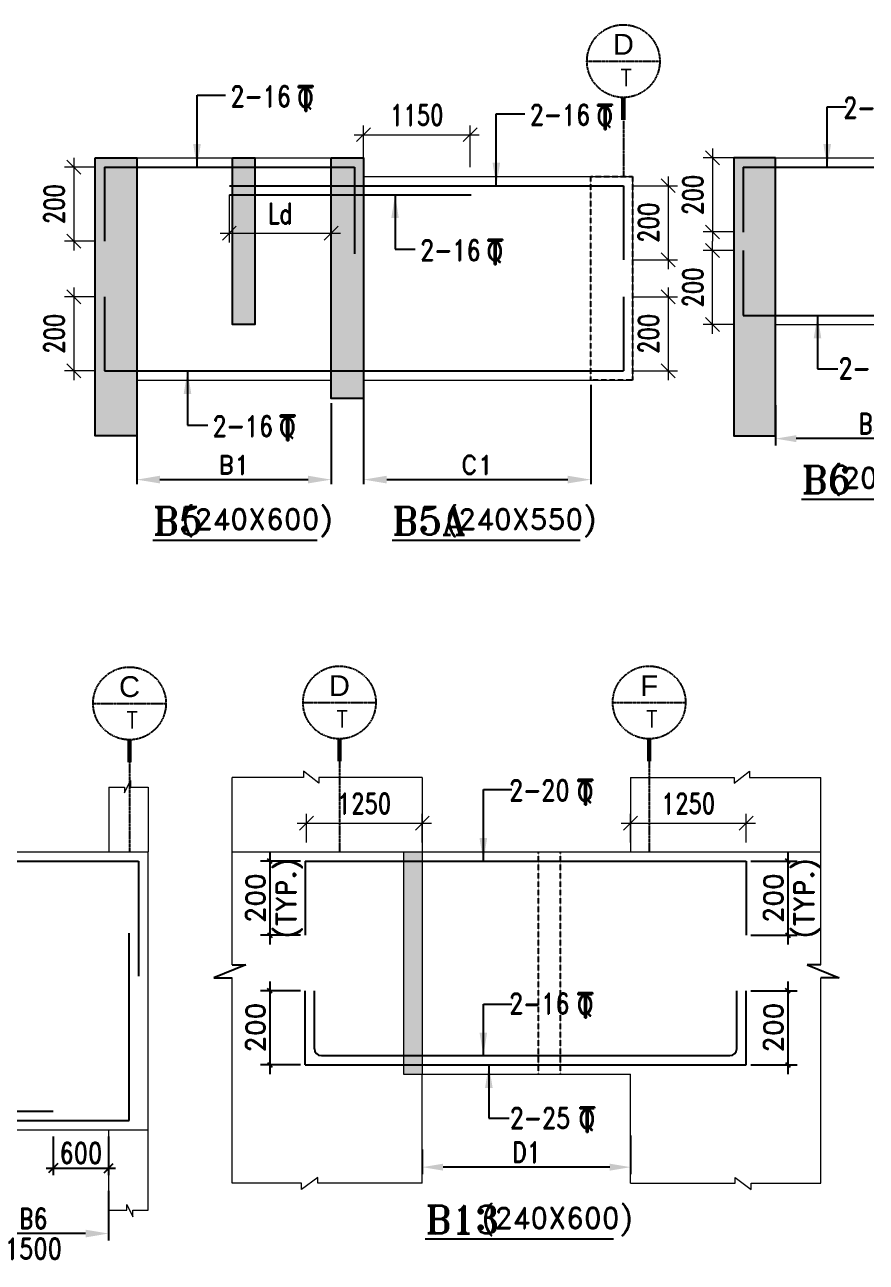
# Model space of a CAD drawing. Header units: millimetres. Extents: x 2061841 to 105821645, y -77612 to 48520811.
# Drawn here: x 2750544 to 2759632, y 29263 to 42629 of the extents above; entities that cross this region are included whole.
import ezdxf
from ezdxf.enums import TextEntityAlignment as Align

# ---------------------------------------------------------------- set-up
doc = ezdxf.new("R2010")
doc.units = ezdxf.units.MM
doc.header["$LTSCALE"] = 10
doc.header["$MEASUREMENT"] = 0
for name, pattern in [('$0$HIDDEN', [0.375, 0.25, -0.125]), ('BASEMENT COLUMN SETTING OUT-PART 2_R4$0$CENTER', [2, 1.25, -0.25, 0.25, -0.25]), ('CENTER', [2, 1.25, -0.25, 0.25, -0.25]), ('HIDDEN', [0.375, 0.25, -0.125])]:
    doc.linetypes.add(name, pattern=pattern)
for name, color, linetype in [('A-Grid-Tower', 8, 'CENTER'), ('BASEMENT COLUMN SETTING OUT-PART 2_R4$0$A-GRID-MAIN', 2, 'BASEMENT COLUMN SETTING OUT-PART 2_R4$0$CENTER'), ('BEAM', 4, 'Continuous'), ('BEAM HATCH', 252, 'Continuous'), ('BEAM STIRRUPS', 3, 'Continuous'), ('DIM1', 3, 'Continuous'), ('LEADER', 3, 'Continuous'), ('REIN', 1, 'Continuous'), ('S-BEAM', 4, 'Continuous'), ('S-DIM', 7, 'Continuous'), ('SHEET', 7, 'Continuous'), ('VIN_BEAM', 4, 'Continuous')]:
    doc.layers.add(name, color=color, linetype=linetype)
doc.layers.add('TEXT', color=2, linetype='Continuous', lineweight=25)
doc.layers.add('VIN_SLAB DIMENSION', color=3, linetype='Continuous', lineweight=13)
doc.styles.add('200', font='romand.shx', dxfattribs={"width": 0.8, "height": 225})
doc.styles.add('BASEMENT COLUMN SETTING OUT-PART 2_R4$0$MAS-TXTL', font='arial.ttf', dxfattribs={"height": 200})
doc.styles.add('BASEMENT COLUMN SETTING OUT-PART 2_R4$0$MAS-TXTS', font='romans.shx', dxfattribs={"width": 0.8, "height": 180})
doc.styles.add('GRID', font='romand.shx')
doc.styles.add('MAH', font='romand.shx', dxfattribs={"height": 210})
doc.styles.add('PK', font='romand.shx', dxfattribs={"width": 0.7, "height": 225})
doc.styles.add('PRP 100', font='romand.shx', dxfattribs={"width": 0.75})
doc.styles.add('RD', font='romand.shx', dxfattribs={"width": 0.9, "height": 225})
doc.styles.add('ROMAND', font='romand', dxfattribs={"height": 200})
doc.styles.add('RT', font='romant.shx', dxfattribs={"height": 250})
doc.dimstyles.new('dim', dxfattribs={"dimtxt": 225, "dimasz": 150, "dimexe": 100, "dimexo": 100, "dimgap": 100, "dimtad": 1, "dimdec": 0, "dimlfac": -1, "dimrnd": 5, "dimdsep": 46, "dimtxsty": 'PRP 100', "dimblk": 'OBLIQUE', "dimcen": 1.5, "dimdle": 100, "dimclrd": 3, "dimclre": 3, "dimclrt": 2, "dimadec": 0, "dimazin": 0, "dimtfac": 1, "dimtdec": 0, "dimtix": 1, "dimtmove": 0, "dimatfit": 3, "dimldrblk": 'OBLIQUE', "dimfxl": 200, "dimlwd": -1, "dimlwe": -1, "dimarcsym": 0})
doc.dimstyles.new('GR', dxfattribs={"dimtxt": 225, "dimasz": 100, "dimexe": 50, "dimexo": 50, "dimgap": 40, "dimtad": 1, "dimdec": 0, "dimzin": 0, "dimdsep": 46, "dimtxsty": 'RD', "dimblk1": 'OBLIQUE', "dimblk2": 'OBLIQUE', "dimsah": 1, "dimcen": 0, "dimdle": 100, "dimclrd": 3, "dimclre": 3, "dimclrt": 2, "dimadec": 0, "dimazin": 0, "dimtfac": 1, "dimtdec": 0, "dimtix": 1, "dimtmove": 0, "dimatfit": 3, "dimfxl": 1, "dimtolj": 1, "dimtzin": 0, "dimarcsym": 0})
doc.dimstyles.new('GR2', dxfattribs={"dimtxt": 225, "dimasz": 100, "dimexe": 75, "dimexo": 75, "dimgap": 50, "dimtad": 1, "dimdec": 0, "dimdsep": 46, "dimtxsty": '200', "dimblk1": 'OBLIQUE', "dimblk2": 'OBLIQUE', "dimsah": 1, "dimcen": 50, "dimdle": 75, "dimclrd": 3, "dimclre": 3, "dimclrt": 2, "dimadec": 0, "dimazin": 0, "dimtfac": 1, "dimtdec": 0, "dimtix": 1, "dimtmove": 0, "dimatfit": 3, "dimldrblk": 'OBLIQUE', "dimfxl": 1, "dimtolj": 1, "dimtzin": 0, "dimarcsym": 0})
doc.dimstyles.new('GRID', dxfattribs={"dimtxt": 300, "dimasz": 75, "dimexe": 50, "dimexo": 50, "dimgap": 60, "dimtad": 1, "dimdec": 0, "dimdsep": 46, "dimtxsty": 'GRID', "dimblk1": 'OBLIQUE', "dimblk2": 'OBLIQUE', "dimsah": 1, "dimcen": 2.5, "dimdle": 50, "dimclrd": 3, "dimclre": 3, "dimclrt": 2, "dimadec": 0, "dimazin": 0, "dimtfac": 1, "dimtdec": 0, "dimtmove": 0, "dimatfit": 3, "dimldrblk": 'OBLIQUE', "dimfxl": 1, "dimarcsym": 0})
doc.dimstyles.new('MA', dxfattribs={"dimtxt": 210, "dimasz": 50, "dimexe": 100, "dimexo": 50, "dimgap": 50, "dimtad": 1, "dimdec": 0, "dimzin": 0, "dimdsep": 46, "dimtxsty": 'MAH', "dimblk1": 'OBLIQUE', "dimblk2": 'OBLIQUE', "dimsah": 1, "dimcen": 0.09, "dimdle": 100, "dimclrd": 3, "dimclre": 3, "dimclrt": 2, "dimadec": 0, "dimazin": 0, "dimtfac": 1, "dimtdec": 0, "dimtix": 1, "dimtofl": 0, "dimtmove": 0, "dimatfit": 3, "dimldrblk": 'OBLIQUE', "dimfxl": 1, "dimtolj": 1, "dimtzin": 0, "dimarcsym": 0})

# ---------------------------------------------------------------- blocks, each defined once
blk = doc.blocks.new('*D1975')
at = {"layer": 'Defpoints', "color": 0, "linetype": 'Continuous', "ltscale": 20, "transparency": 16777216}
for p in [(2751754, 38791, 21), (2753853, 38591, 0), (2753853, 37716)]:
    blk.add_point(p, dxfattribs=at)
at = {"layer": 'DIM1', "color": 3, "linetype": 'Continuous', "lineweight": -2, "ltscale": 20, "transparency": 16777216}
for p, q in [((2751754, 38741), (2751754, 37666)), ((2753853, 38541), (2753853, 37666)), ((2752004, 37716), (2753603, 37716))]:
    blk.add_line(p, q, dxfattribs=at)
at = {"layer": 'DIM1', "color": 3, "linetype": 'Continuous', "ltscale": 20, "transparency": 16777216}
for points in [[(2752004, 37758), (2752004, 37675), (2751754, 37716)], [(2753603, 37758), (2753603, 37675), (2753853, 37716)]]:
    blk.add_solid(points, dxfattribs=at)
at = {"layer": 'DIM1', "color": 2, "linetype": 'Continuous', "ltscale": 20, "transparency": 16777216, "insert": (2752804, 37876), "char_height": 200, "attachment_point": 5, "style": 'GRID'}
blk.add_mtext('B1', dxfattribs=at)
blk = doc.blocks.new('_Oblique')
at = {"color": 0, "linetype": 'ByBlock', "lineweight": -2}
blk.add_line((-0.5, -0.5), (0.5, 0.5), dxfattribs=at)
blk = doc.blocks.new('*D1976')
at = {"layer": 'Defpoints', "color": 0, "linetype": 'Continuous', "ltscale": 20, "transparency": 16777216}
for p in [(2754203, 38791, 21), (2756658, 38791, 0), (2756658, 37716)]:
    blk.add_point(p, dxfattribs=at)
at = {"layer": 'DIM1', "color": 3, "linetype": 'Continuous', "lineweight": -2, "ltscale": 20, "transparency": 16777216}
for p, q in [((2754203, 38741), (2754203, 37666)), ((2756658, 38741), (2756658, 37666)), ((2754453, 37716), (2756408, 37716))]:
    blk.add_line(p, q, dxfattribs=at)
at = {"layer": 'DIM1', "color": 3, "linetype": 'Continuous', "ltscale": 20, "transparency": 16777216}
for points in [[(2754453, 37758), (2754453, 37675), (2754203, 37716)], [(2756408, 37758), (2756408, 37675), (2756658, 37716)]]:
    blk.add_solid(points, dxfattribs=at)
at = {"layer": 'DIM1', "color": 2, "linetype": 'Continuous', "ltscale": 20, "transparency": 16777216, "insert": (2755431, 37876), "char_height": 200, "attachment_point": 5, "style": 'GRID'}
blk.add_mtext('C1', dxfattribs=at)
blk = doc.blocks.new('A$C33BE299A')
at = {"layer": 'SHEET', "color": 4, "style": 'ROMAND'}
for s, height, p in [('T', 170, (-16.2, 0)), ('Q', 125, (-14.4, 26.9))]:
    blk.add_text(s, height=height, dxfattribs=at).set_placement(p)
blk = doc.blocks.new('*D1977')
at = {"layer": 'BEAM STIRRUPS', "color": 3, "lineweight": -2, "ltscale": 0.25, "transparency": 16777216}
for p, q in [((2758651, 38520), (2758651, 38084)), ((2760751, 38598), (2760751, 38084)), ((2760526, 38159), (2758876, 38159))]:
    blk.add_line(p, q, dxfattribs=at)
at = {"layer": 'BEAM STIRRUPS', "color": 3, "linetype": 'Continuous', "ltscale": 0.25, "transparency": 16777216}
for points in [[(2758876, 38196), (2758876, 38121), (2758651, 38159)], [(2760526, 38196), (2760526, 38121), (2760751, 38159)]]:
    blk.add_solid(points, dxfattribs=at)
at = {"layer": 'Defpoints', "color": 0, "linetype": 'Continuous', "ltscale": 0.25, "transparency": 16777216}
for p in [(2760751, 38673, 46), (2758651, 38595, 2), (2758651, 38159)]:
    blk.add_point(p, dxfattribs=at)
at = {"layer": 'BEAM STIRRUPS', "color": 2, "linetype": 'Continuous', "ltscale": 0.25, "transparency": 16777216, "insert": (2759701, 38321), "char_height": 225, "attachment_point": 5, "rotation": 360, "style": '200'}
blk.add_mtext('\\A1;B5', dxfattribs=at)
blk = doc.blocks.new('*D1984')
at = {"layer": 'Defpoints', "color": 0, "transparency": 16777216}
for p in [(2753572, 33595, 0), (2753191, 32795), (2753572, 32795, 0)]:
    blk.add_point(p, dxfattribs=at)
at = {"layer": 'S-DIM', "color": 3, "lineweight": -2, "transparency": 16777216}
for p, q in [((2753191, 33695), (2753191, 32695)), ((2753522, 33595), (2753091, 33595)), ((2753522, 32795), (2753091, 32795))]:
    blk.add_line(p, q, dxfattribs=at)
at = {"layer": 'S-DIM', "color": 3, "lineweight": -2, "transparency": 16777216, "xscale": 50, "yscale": 50, "zscale": 50}
for p, rotation in [((2753191, 33595), 90), ((2753191, 32795), 270)]:
    blk.add_blockref('_Oblique', p, dxfattribs=dict(at, rotation=rotation))
at = {"layer": 'S-DIM', "color": 2, "transparency": 16777216, "char_height": 210, "attachment_point": 5, "rotation": 90, "style": 'MAH'}
for s, insert in [('\\A1;(TYP.)', (2753401, 33195)), ('\\A1;200', (2753036, 33195))]:
    blk.add_mtext(s, dxfattribs=dict(at, insert=insert))
blk = doc.blocks.new('*D1985')
at = {"layer": 'Defpoints', "color": 0, "transparency": 16777216}
for p in [(2753572, 32195, 0), (2753191, 31395), (2753572, 31395, 0)]:
    blk.add_point(p, dxfattribs=at)
at = {"layer": 'S-DIM', "color": 3, "lineweight": -2, "transparency": 16777216}
for p, q in [((2753191, 32295), (2753191, 31295)), ((2753522, 32195), (2753091, 32195)), ((2753522, 31395), (2753091, 31395))]:
    blk.add_line(p, q, dxfattribs=at)
at = {"layer": 'S-DIM', "color": 3, "lineweight": -2, "transparency": 16777216, "xscale": 50, "yscale": 50, "zscale": 50}
for p, rotation in [((2753191, 32195), 90), ((2753191, 31395), 270)]:
    blk.add_blockref('_Oblique', p, dxfattribs=dict(at, rotation=rotation))
at = {"layer": 'S-DIM', "color": 2, "transparency": 16777216, "char_height": 210, "attachment_point": 5, "rotation": 90, "style": 'MAH'}
for s, insert in [('\\A1;200', (2753036, 31795)), ('\\A1;', (2753346, 31795))]:
    blk.add_mtext(s, dxfattribs=dict(at, insert=insert))
blk = doc.blocks.new('*D1986')
at = {"layer": 'BEAM STIRRUPS', "color": 3, "lineweight": -2, "ltscale": 0.25, "transparency": 16777216}
for p, q in [((2757087, 30631), (2757087, 30215)), ((2754837, 30482), (2754837, 30215)), ((2756862, 30290), (2755062, 30290))]:
    blk.add_line(p, q, dxfattribs=at)
at = {"layer": 'BEAM STIRRUPS', "color": 3, "linetype": 'Continuous', "ltscale": 0.25, "transparency": 16777216}
for points in [[(2755062, 30327), (2755062, 30252), (2754837, 30290)], [(2756862, 30327), (2756862, 30252), (2757087, 30290)]]:
    blk.add_solid(points, dxfattribs=at)
at = {"layer": 'Defpoints', "color": 0, "linetype": 'Continuous', "ltscale": 0.25, "transparency": 16777216}
for p in [(2757087, 30706, 0), (2754837, 30557, 0), (2754837, 30290)]:
    blk.add_point(p, dxfattribs=at)
at = {"layer": 'BEAM STIRRUPS', "color": 2, "linetype": 'Continuous', "ltscale": 0.25, "transparency": 16777216, "insert": (2755962, 30452), "char_height": 225, "attachment_point": 5, "rotation": 360, "style": '200'}
blk.add_mtext('\\A1;D1', dxfattribs=at)
blk = doc.blocks.new('*D1987')
at = {"layer": 'Defpoints', "color": 0, "transparency": 16777216}
for p in [(2758334, 33595, 0), (2758334, 32795, 0), (2758784, 32795)]:
    blk.add_point(p, dxfattribs=at)
at = {"layer": 'S-DIM', "color": 3, "lineweight": -2, "transparency": 16777216}
for p, q in [((2758784, 33695), (2758784, 32695)), ((2758384, 33595), (2758884, 33595)), ((2758384, 32795), (2758884, 32795))]:
    blk.add_line(p, q, dxfattribs=at)
at = {"layer": 'S-DIM', "color": 3, "lineweight": -2, "transparency": 16777216, "xscale": 50, "yscale": 50, "zscale": 50}
for p, rotation in [((2758784, 33595), 90), ((2758784, 32795), 270)]:
    blk.add_blockref('_Oblique', p, dxfattribs=dict(at, rotation=rotation))
at = {"layer": 'S-DIM', "color": 2, "transparency": 16777216, "char_height": 210, "attachment_point": 5, "rotation": 90, "style": 'MAH'}
for s, insert in [('\\A1;(TYP.)', (2758994, 33195)), ('\\A1;200', (2758629, 33195))]:
    blk.add_mtext(s, dxfattribs=dict(at, insert=insert))
blk = doc.blocks.new('*D1988')
at = {"layer": 'Defpoints', "color": 0, "transparency": 16777216}
for p in [(2758334, 32195, 0), (2758334, 31395, 0), (2758784, 31395)]:
    blk.add_point(p, dxfattribs=at)
at = {"layer": 'S-DIM', "color": 3, "lineweight": -2, "transparency": 16777216}
for p, q in [((2758784, 32295), (2758784, 31295)), ((2758384, 32195), (2758884, 32195)), ((2758384, 31395), (2758884, 31395))]:
    blk.add_line(p, q, dxfattribs=at)
at = {"layer": 'S-DIM', "color": 3, "lineweight": -2, "transparency": 16777216, "xscale": 50, "yscale": 50, "zscale": 50}
for p, rotation in [((2758784, 32195), 90), ((2758784, 31395), 270)]:
    blk.add_blockref('_Oblique', p, dxfattribs=dict(at, rotation=rotation))
at = {"layer": 'S-DIM', "color": 2, "transparency": 16777216, "char_height": 210, "attachment_point": 5, "rotation": 90, "style": 'MAH'}
for s, insert in [('\\A1;200', (2758629, 31795)), ('\\A1;', (2758939, 31795))]:
    blk.add_mtext(s, dxfattribs=dict(at, insert=insert))
blk = doc.blocks.new('*D1822')
at = {"layer": 'Defpoints', "color": 0, "transparency": 16777216}
for p in [(2752753, 40891, 0), (2753853, 40891, 0), (2753853, 40378)]:
    blk.add_point(p, dxfattribs=at)
at = {"layer": 'VIN_SLAB DIMENSION', "color": 3, "transparency": 16777216}
for p, q in [((2752753, 40791), (2752753, 40278)), ((2753853, 40791), (2753853, 40278)), ((2752653, 40378), (2753953, 40378))]:
    blk.add_line(p, q, dxfattribs=at)
at = {"layer": 'VIN_SLAB DIMENSION', "color": 3, "transparency": 16777216, "xscale": 150, "yscale": 150, "zscale": 150, "rotation": 180}
blk.add_blockref('_Oblique', (2752753, 40378), dxfattribs=at)
at = {"layer": 'VIN_SLAB DIMENSION', "color": 3, "transparency": 16777216, "xscale": 150, "yscale": 150, "zscale": 150}
blk.add_blockref('_Oblique', (2753853, 40378), dxfattribs=at)
at = {"layer": 'VIN_SLAB DIMENSION', "color": 2, "transparency": 16777216, "insert": (2753303, 40590), "char_height": 225, "attachment_point": 5, "style": 'PRP 100'}
blk.add_mtext('Ld', dxfattribs=at)
blk = doc.blocks.new('OBLIQUE')
blk = doc.blocks.new('*D1823')
at = {"layer": 'Defpoints', "color": 0, "transparency": 16777216}
for p in [(2755353, 41442), (2754203, 40991, 0), (2755353, 40991, 0)]:
    blk.add_point(p, dxfattribs=at)
at = {"layer": 'VIN_SLAB DIMENSION', "color": 3, "transparency": 16777216}
for p, q in [((2754103, 41442), (2755453, 41442)), ((2754203, 41091), (2754203, 41542)), ((2755353, 41091), (2755353, 41542))]:
    blk.add_line(p, q, dxfattribs=at)
at = {"layer": 'VIN_SLAB DIMENSION', "color": 3, "transparency": 16777216, "xscale": 150, "yscale": 150, "zscale": 150, "rotation": 180}
blk.add_blockref('_Oblique', (2754203, 41442), dxfattribs=at)
at = {"layer": 'VIN_SLAB DIMENSION', "color": 3, "transparency": 16777216, "xscale": 150, "yscale": 150, "zscale": 150}
blk.add_blockref('_Oblique', (2755353, 41442), dxfattribs=at)
at = {"layer": 'VIN_SLAB DIMENSION', "color": 2, "transparency": 16777216, "insert": (2754778, 41654), "char_height": 225, "attachment_point": 5, "style": 'PRP 100'}
blk.add_mtext('1150', dxfattribs=at)
blk = doc.blocks.new('*D1841')
at = {"layer": 'BEAM', "color": 3, "lineweight": -2, "transparency": 16777216}
for p, q in [((2750850, 30620), (2750850, 30205)), ((2751450, 30620), (2751450, 30205)), ((2750775, 30280), (2751525, 30280))]:
    blk.add_line(p, q, dxfattribs=at)
at = {"layer": 'Defpoints', "color": 0, "transparency": 16777216}
for p in [(2750850, 30695, 0), (2751450, 30695, 0), (2751450, 30280)]:
    blk.add_point(p, dxfattribs=at)
at = {"layer": 'BEAM', "color": 3, "lineweight": -2, "transparency": 16777216, "xscale": 100, "yscale": 100, "zscale": 100, "rotation": 180}
blk.add_blockref('_Oblique', (2750850, 30280), dxfattribs=at)
at = {"layer": 'BEAM', "color": 3, "lineweight": -2, "transparency": 16777216, "xscale": 100, "yscale": 100, "zscale": 100}
blk.add_blockref('_Oblique', (2751450, 30280), dxfattribs=at)
at = {"layer": 'BEAM', "color": 2, "transparency": 16777216, "insert": (2751150, 30443), "char_height": 225, "attachment_point": 5, "style": '200'}
blk.add_mtext('\\A1;600', dxfattribs=at)
blk = doc.blocks.new('*D1893')
at = {"layer": 'BEAM', "color": 3, "lineweight": -2, "transparency": 16777216}
for p, q in [((2751450, 30035), (2751450, 29498)), ((2749950, 29879), (2749950, 29498)), ((2751200, 29573), (2750200, 29573))]:
    blk.add_line(p, q, dxfattribs=at)
at = {"layer": 'BEAM', "color": 3, "transparency": 16777216}
for points in [[(2750200, 29614), (2750200, 29531), (2749950, 29573)], [(2751200, 29614), (2751200, 29531), (2751450, 29573)]]:
    blk.add_solid(points, dxfattribs=at)
at = {"layer": 'Defpoints', "color": 0, "transparency": 16777216}
for p in [(2751450, 30110, 0), (2749950, 29954, 0), (2749950, 29573)]:
    blk.add_point(p, dxfattribs=at)
at = {"layer": 'BEAM', "color": 2, "transparency": 16777216, "char_height": 225, "attachment_point": 5, "style": '200'}
for s, insert in [('\\A1;B6', (2750637, 29735)), ('\\A1;1500', (2750637, 29410))]:
    blk.add_mtext(s, dxfattribs=dict(at, insert=insert))
blk = doc.blocks.new('*D1895')
at = {"layer": 'Defpoints', "color": 0, "transparency": 16777216}
for p in [(2754837, 34005), (2753587, 33695, 0), (2754837, 33695, 0)]:
    blk.add_point(p, dxfattribs=at)
at = {"layer": 'VIN_SLAB DIMENSION', "color": 3, "transparency": 16777216}
for p, q in [((2753587, 33795), (2753587, 34105)), ((2754837, 33795), (2754837, 34105)), ((2753487, 34005), (2754937, 34005))]:
    blk.add_line(p, q, dxfattribs=at)
at = {"layer": 'VIN_SLAB DIMENSION', "color": 3, "transparency": 16777216, "xscale": 150, "yscale": 150, "zscale": 150, "rotation": 180}
blk.add_blockref('_Oblique', (2753587, 34005), dxfattribs=at)
at = {"layer": 'VIN_SLAB DIMENSION', "color": 3, "transparency": 16777216, "xscale": 150, "yscale": 150, "zscale": 150}
blk.add_blockref('_Oblique', (2754837, 34005), dxfattribs=at)
at = {"layer": 'VIN_SLAB DIMENSION', "color": 2, "transparency": 16777216, "insert": (2754212, 34218), "char_height": 225, "attachment_point": 5, "style": 'PRP 100'}
blk.add_mtext('1250', dxfattribs=at)
blk = doc.blocks.new('*D1896')
at = {"layer": 'Defpoints', "color": 0, "transparency": 16777216}
for p in [(2758336, 34005), (2757086, 33695, 0), (2758336, 33695, 0)]:
    blk.add_point(p, dxfattribs=at)
at = {"layer": 'VIN_SLAB DIMENSION', "color": 3, "transparency": 16777216}
for p, q in [((2757086, 33795), (2757086, 34105)), ((2758336, 33795), (2758336, 34105)), ((2756986, 34005), (2758436, 34005))]:
    blk.add_line(p, q, dxfattribs=at)
at = {"layer": 'VIN_SLAB DIMENSION', "color": 3, "transparency": 16777216, "xscale": 150, "yscale": 150, "zscale": 150, "rotation": 180}
blk.add_blockref('_Oblique', (2757086, 34005), dxfattribs=at)
at = {"layer": 'VIN_SLAB DIMENSION', "color": 3, "transparency": 16777216, "xscale": 150, "yscale": 150, "zscale": 150}
blk.add_blockref('_Oblique', (2758336, 34005), dxfattribs=at)
at = {"layer": 'VIN_SLAB DIMENSION', "color": 2, "transparency": 16777216, "insert": (2757711, 34218), "char_height": 225, "attachment_point": 5, "style": 'PRP 100'}
blk.add_mtext('1250', dxfattribs=at)
blk = doc.blocks.new('BASEMENT COLUMN SETTING OUT-PART 2_R4$0$GRID TARGET1')
blk.add_wipeout([(393, -655), (392, -641), (392, -628), (390, -614), (389, -600), (387, -587), (384, -573), (381, -560), (377, -547), (373, -534), (369, -521), (364, -508), (359, -495), (353, -483), (347, -471), (340, -459), (333, -447), (325, -435), (318, -424), (309, -413), (301, -403), (292, -392), (282, -382), (273, -373), (263, -363), (252, -354), (242, -346), (231, -337), (220, -330), (208, -322), (196, -315), (184, -308), (172, -302), (160, -296), (147, -291), (134, -286), (121, -282), (108, -278), (95, -274), (82, -271), (68, -268), (55, -266), (41, -265), (27, -263), (14, -263), (0, -262), (-14, -263), (-27, -263), (-41, -265), (-55, -266), (-68, -268), (-82, -271), (-95, -274), (-108, -278), (-121, -282), (-134, -286), (-147, -291), (-160, -296), (-172, -302), (-184, -308), (-196, -315), (-208, -322), (-220, -330), (-231, -337), (-242, -346), (-252, -354), (-263, -363), (-273, -373), (-282, -382), (-292, -392), (-301, -403), (-309, -413), (-318, -424), (-325, -435), (-333, -447), (-340, -459), (-347, -471), (-353, -483), (-359, -495), (-364, -508), (-369, -521), (-373, -534), (-377, -547), (-381, -560), (-384, -573), (-387, -587), (-389, -600), (-390, -614), (-392, -628), (-392, -641), (-393, -655), (-392, -669), (-392, -682), (-390, -696), (-389, -710), (-387, -723), (-384, -737), (-381, -750), (-377, -763), (-373, -776), (-369, -789), (-364, -802), (-359, -815), (-353, -827), (-347, -839), (-340, -851), (-333, -863), (-325, -875), (-318, -886), (-309, -897), (-301, -907), (-292, -918), (-282, -928), (-273, -937), (-263, -947), (-252, -956), (-242, -964), (-231, -973), (-220, -981), (-208, -988), (-196, -995), (-184, -1002), (-172, -1008), (-160, -1014), (-147, -1019), (-134, -1024), (-121, -1028), (-108, -1032), (-95, -1036), (-82, -1039), (-68, -1042), (-55, -1044), (-41, -1046), (-27, -1047), (-14, -1047), (0, -1048), (14, -1047), (27, -1047), (41, -1046), (55, -1044), (68, -1042), (82, -1039), (95, -1036), (108, -1032), (121, -1028), (134, -1024), (147, -1019), (160, -1014), (172, -1008), (184, -1002), (196, -995), (208, -988), (220, -981), (231, -973), (242, -964), (252, -956), (263, -947), (273, -937), (282, -928), (292, -918), (301, -907), (309, -897), (318, -886), (325, -875), (333, -863), (340, -851), (347, -839), (353, -827), (359, -815), (364, -802), (369, -789), (373, -776), (377, -763), (381, -750), (384, -737), (387, -723), (389, -710), (390, -696), (392, -682), (392, -669)])
blk.add_line((-393, -655), (393, -655))
at = {"const_width": 48.8}
blk.add_lwpolyline([(0, -1048), (0, -1292)], dxfattribs=at)
blk.add_circle((0, -655), 393)
for tag, height, style, p in [('AS', 225, 'BASEMENT COLUMN SETTING OUT-PART 2_R4$0$MAS-TXTL', (0, -586)), ('REF', 180, 'BASEMENT COLUMN SETTING OUT-PART 2_R4$0$MAS-TXTS', (29, -925))]:
    blk.add_attdef(tag, text='', height=height, dxfattribs=dict(style=style)).set_placement(p, align=Align.CENTER)
blk = doc.blocks.new('*D1161')
at = {"layer": 'Defpoints', "color": 0, "transparency": 16777216}
for p in [(2751404, 41091, 52), (2751074, 40291), (2751404, 40291, 51)]:
    blk.add_point(p, dxfattribs=at)
at = {"layer": 'VIN_SLAB DIMENSION', "color": 3, "transparency": 16777216}
for p, q in [((2751074, 41191), (2751074, 40191)), ((2751304, 41091), (2750974, 41091)), ((2751304, 40291), (2750974, 40291))]:
    blk.add_line(p, q, dxfattribs=at)
at = {"layer": 'VIN_SLAB DIMENSION', "color": 3, "transparency": 16777216, "xscale": 150, "yscale": 150, "zscale": 150}
for p, rotation in [((2751074, 41091), 90), ((2751074, 40291), 270)]:
    blk.add_blockref('_Oblique', p, dxfattribs=dict(at, rotation=rotation))
at = {"layer": 'VIN_SLAB DIMENSION', "color": 2, "transparency": 16777216, "insert": (2750862, 40691), "char_height": 225, "attachment_point": 5, "rotation": 90, "style": 'PRP 100'}
blk.add_mtext('200', dxfattribs=at)
blk = doc.blocks.new('*D1162')
at = {"layer": 'Defpoints', "color": 0, "transparency": 16777216}
for p in [(2751404, 39691, 52), (2751074, 38891), (2751404, 38891, 51)]:
    blk.add_point(p, dxfattribs=at)
at = {"layer": 'VIN_SLAB DIMENSION', "color": 3, "transparency": 16777216}
for p, q in [((2751074, 39791), (2751074, 38791)), ((2751304, 39691), (2750974, 39691)), ((2751304, 38891), (2750974, 38891))]:
    blk.add_line(p, q, dxfattribs=at)
at = {"layer": 'VIN_SLAB DIMENSION', "color": 3, "transparency": 16777216, "xscale": 150, "yscale": 150, "zscale": 150}
for p, rotation in [((2751074, 39691), 90), ((2751074, 38891), 270)]:
    blk.add_blockref('_Oblique', p, dxfattribs=dict(at, rotation=rotation))
at = {"layer": 'VIN_SLAB DIMENSION', "color": 2, "transparency": 16777216, "insert": (2750862, 39291), "char_height": 225, "attachment_point": 5, "rotation": 90, "style": 'PRP 100'}
blk.add_mtext('200', dxfattribs=at)
blk = doc.blocks.new('*D1163')
at = {"layer": 'Defpoints', "color": 0, "transparency": 16777216}
for p in [(2757008, 40891, 52), (2757008, 40091, 51), (2757492, 40091)]:
    blk.add_point(p, dxfattribs=at)
at = {"layer": 'VIN_SLAB DIMENSION', "color": 3, "transparency": 16777216}
for p, q in [((2757492, 40991), (2757492, 39991)), ((2757108, 40891), (2757592, 40891)), ((2757108, 40091), (2757592, 40091))]:
    blk.add_line(p, q, dxfattribs=at)
at = {"layer": 'VIN_SLAB DIMENSION', "color": 3, "transparency": 16777216, "xscale": 150, "yscale": 150, "zscale": 150}
for p, rotation in [((2757492, 40891), 90), ((2757492, 40091), 270)]:
    blk.add_blockref('_Oblique', p, dxfattribs=dict(at, rotation=rotation))
at = {"layer": 'VIN_SLAB DIMENSION', "color": 2, "transparency": 16777216, "insert": (2757280, 40491), "char_height": 225, "attachment_point": 5, "rotation": 90, "style": 'PRP 100'}
blk.add_mtext('200', dxfattribs=at)
blk = doc.blocks.new('*D1164')
at = {"layer": 'Defpoints', "color": 0, "transparency": 16777216}
for p in [(2757008, 39691, 52), (2757008, 38891, 51), (2757492, 38891)]:
    blk.add_point(p, dxfattribs=at)
at = {"layer": 'VIN_SLAB DIMENSION', "color": 3, "transparency": 16777216}
for p, q in [((2757492, 39791), (2757492, 38791)), ((2757108, 39691), (2757592, 39691)), ((2757108, 38891), (2757592, 38891))]:
    blk.add_line(p, q, dxfattribs=at)
at = {"layer": 'VIN_SLAB DIMENSION', "color": 3, "transparency": 16777216, "xscale": 150, "yscale": 150, "zscale": 150}
for p, rotation in [((2757492, 39691), 90), ((2757492, 38891), 270)]:
    blk.add_blockref('_Oblique', p, dxfattribs=dict(at, rotation=rotation))
at = {"layer": 'VIN_SLAB DIMENSION', "color": 2, "transparency": 16777216, "insert": (2757280, 39291), "char_height": 225, "attachment_point": 5, "rotation": 90, "style": 'PRP 100'}
blk.add_mtext('200', dxfattribs=at)
blk = doc.blocks.new('*D1165')
at = {"layer": 'Defpoints', "color": 0, "transparency": 16777216}
for p in [(2758302, 41191, 52), (2757972, 40391), (2758302, 40391, 51)]:
    blk.add_point(p, dxfattribs=at)
at = {"layer": 'VIN_SLAB DIMENSION', "color": 3, "transparency": 16777216}
for p, q in [((2758202, 41191), (2757872, 41191)), ((2757972, 41291), (2757972, 40291)), ((2758202, 40391), (2757872, 40391))]:
    blk.add_line(p, q, dxfattribs=at)
at = {"layer": 'VIN_SLAB DIMENSION', "color": 3, "transparency": 16777216, "xscale": 150, "yscale": 150, "zscale": 150}
for p, rotation in [((2757972, 41191), 90), ((2757972, 40391), 270)]:
    blk.add_blockref('_Oblique', p, dxfattribs=dict(at, rotation=rotation))
at = {"layer": 'VIN_SLAB DIMENSION', "color": 2, "transparency": 16777216, "insert": (2757759, 40791), "char_height": 225, "attachment_point": 5, "rotation": 90, "style": 'PRP 100'}
blk.add_mtext('200', dxfattribs=at)
blk = doc.blocks.new('*D1166')
at = {"layer": 'Defpoints', "color": 0, "transparency": 16777216}
for p in [(2757972, 40191), (2758302, 40191, 51), (2758302, 39391, 52)]:
    blk.add_point(p, dxfattribs=at)
at = {"layer": 'VIN_SLAB DIMENSION', "color": 3, "transparency": 16777216}
for p, q in [((2757972, 39291), (2757972, 40291)), ((2758202, 40191), (2757872, 40191)), ((2758202, 39391), (2757872, 39391))]:
    blk.add_line(p, q, dxfattribs=at)
at = {"layer": 'VIN_SLAB DIMENSION', "color": 3, "transparency": 16777216, "xscale": 150, "yscale": 150, "zscale": 150}
for p, rotation in [((2757972, 40191), 90), ((2757972, 39391), 270)]:
    blk.add_blockref('_Oblique', p, dxfattribs=dict(at, rotation=rotation))
at = {"layer": 'VIN_SLAB DIMENSION', "color": 2, "transparency": 16777216, "insert": (2757759, 39791), "char_height": 225, "attachment_point": 5, "rotation": 90, "style": 'PRP 100'}
blk.add_mtext('200', dxfattribs=at)

msp = doc.modelspace()

# ---------------------------------------------------------------- hatches: boundary and pattern name
at = {"layer": 'BEAM HATCH'}
for points in [[(2751303.8, 41190.6), (2751753.8, 41190.6), (2751753.8, 38190.6), (2751303.8, 38190.6)], [(2752788.3, 41190.6), (2753028.3, 41190.6), (2753028.3, 39390.6), (2752788.3, 39390.6)], [(2753853.3, 41190.6), (2754203.3, 41190.6), (2754203.3, 38590.6), (2753853.3, 38590.6)], [(2758651.4, 41190.6), (2758201.6, 41190.6), (2758201.6, 38190.6), (2758651.4, 38190.6)], [(2754637.3, 33694.6), (2754837.3, 33694.6), (2754837.3, 31291.6), (2754637.3, 31291.6)]]:
    msp.add_hatch(color=252, dxfattribs=at).paths.add_polyline_path(points)

# ---------------------------------------------------------------- linework, layer by layer
at = {"layer": 'A-Grid-Tower', "color": 6}
for p, q in [((2757008.8, 41591.1, 0), (2757008.8, 40990.6, 0)), ((2751675.2, 34662.1, 0), (2751675.2, 33694.6, 0)), ((2753942.3, 34672.4, 0), (2753942.3, 33694.6, 0)), ((2757287.3, 34672.4, 0), (2757287.3, 33694.6, 0))]:
    msp.add_line(p, q, dxfattribs=at)
at = {"layer": 'BEAM', "lineweight": 13}
for p, q in [((2751303.8, 41190.6, 0), (2751303.8, 38790.6, 0)), ((2751303.8, 41190.6, 0), (2754203.3, 41190.6, 0)), ((2758201.6, 41190.6, 0), (2758201.6, 39390.6, 0)), ((2758651.4, 41190.6, 0), (2761101, 41190.6, 0)), ((2754203.3, 40990.6, 0), (2757108.3, 40990.6, 0)), ((2757108.3, 40990.6, 0), (2757108.3, 38790.6, 0)), ((2758651.4, 39390.6, 0), (2760751, 39390.6, 0)), ((2751753.8, 38790.6, 0), (2753853.3, 38790.6, 0)), ((2754203.3, 38790.6, 0), (2757108.3, 38790.6, 0)), ((2753552.7, 34497.1, 0), (2752783, 34497.1, 7466.8)), ((2752783, 32476.9, 0), (2752783, 34497.1, 0)), ((2753552.7, 34567.7, 0), (2753552.7, 34497.1, 0)), ((2753720, 34436.2, 0), (2753552.7, 34567.7, 0)), ((2753720, 34497.1, 0), (2753720, 34436.2, 0)), ((2754837.3, 34497.1, 0), (2753720, 34497.1, 0)), ((2754837.3, 34497.1, 0), (2754837.3, 33694.6, 0)), ((2757087.3, 34497.1, 0), (2757087.3, 33694.6, 0)), ((2757087.3, 34497.1, 0), (2758204.5, 34497.1, 0)), ((2758204.5, 34436.2, 0), (2758371.8, 34567.7, 0)), ((2758204.5, 34497.1, 0), (2758204.5, 34436.2, 0)), ((2758371.8, 34567.7, 0), (2758371.8, 34497.1, 0)), ((2758371.8, 34497.1, 0), (2759141.6, 34497.1, 7466.8)), ((2759141.6, 32476.9, 0), (2759141.6, 34497.1, 0)), ((2751450.2, 34394.6, 51.6), (2751450.2, 33694.6, 0)), ((2751450.2, 34394.6, 51.6), (2751622.5, 34394.6, 0)), ((2751622.5, 34333.6, 0), (2751685.6, 34465.2, 0)), ((2751622.5, 34394.6, 0), (2751622.5, 34333.6, 0)), ((2751685.6, 34465.2, 0), (2751685.6, 34394.6, 0)), ((2751685.6, 34394.6, 0), (2751875.2, 34394.6, 51.6)), ((2751875.2, 34394.6, 0), (2751875.2, 33694.6, 0)), ((2748475.2, 33694.6, 0), (2751875.2, 33694.6, 0)), ((2751875.2, 29825.6, 0), (2751875.2, 33694.6, 0)), ((2752783, 33694.6, 0), (2759141.6, 33694.6, 0)), ((2752783, 30117.9, 0), (2752783, 32333.9, 0)), ((2759141.6, 30117.9, 0), (2759141.6, 32333.9, 0)), ((2754837.3, 31294.6, 0), (2757087.3, 31294.6, 0)), ((2754837.3, 30117.9, 0), (2754837.3, 31294.6, 0)), ((2756087.3, 31294.6, 0), (2756327.3, 31294.6, 0)), ((2757087.3, 30117.9, 0), (2757087.3, 31294.6, 0)), ((2744355.5, 30694.6, 0), (2751875.2, 30694.6, 0)), ((2751450.2, 29825.6, 51.6), (2751450.2, 30694.6, 51.6)), ((2753534, 30117.9, 0), (2752783, 30117.9, 7466.8)), ((2753707.4, 30178.8, 0), (2753534, 30047.3, 0)), ((2753534, 30047.3, 0), (2753534, 30117.9, 0)), ((2753707.4, 30117.9, 0), (2753707.4, 30178.8, 0)), ((2754837.3, 30117.9, 0), (2753707.4, 30117.9, 0)), ((2757087.3, 30117.9, 0), (2758217.2, 30117.9, 0)), ((2758217.2, 30117.9, 0), (2758217.2, 30178.8, 0)), ((2758217.2, 30178.8, 0), (2758390.6, 30047.3, 0)), ((2758390.6, 30117.9, 0), (2759141.6, 30117.9, 7466.8)), ((2758390.6, 30047.3, 0), (2758390.6, 30117.9, 0)), ((2751450.2, 29825.6, 51.6), (2751647.4, 29825.6, 0)), ((2751647.4, 29825.6, 0), (2751647.4, 29886.5, 0)), ((2751647.4, 29886.5, 0), (2751710.5, 29754.9, 0)), ((2751710.5, 29825.6, 0), (2751875.2, 29825.6, 51.6)), ((2751710.5, 29754.9, 0), (2751710.5, 29825.6, 0))]:
    msp.add_line(p, q, dxfattribs=at)
at = {"layer": 'BEAM'}
for p, q in [((2752930.9, 32476.9, 0), (2752585.3, 32333.9, 0)), ((2752783, 32476.9, 0), (2752930.9, 32476.9, 0)), ((2759141.6, 32476.9, 0), (2758993.7, 32476.9, 0)), ((2758993.7, 32476.9, 0), (2759339.3, 32333.9, 0)), ((2752585.3, 32333.9, 0), (2752783, 32333.9, 0)), ((2759339.3, 32333.9, 0), (2759141.6, 32333.9, 0))]:
    msp.add_line(p, q, dxfattribs=at)
at = {"layer": 'BEAM', "elevation": 0}
for points in [[(2751303.8, 41190.6), (2751753.8, 41190.6), (2751753.8, 38190.6), (2751303.8, 38190.6)], [(2752788.3, 41190.6), (2753028.3, 41190.6), (2753028.3, 39390.6), (2752788.3, 39390.6)], [(2753853.3, 41190.6), (2754203.3, 41190.6), (2754203.3, 38590.6), (2753853.3, 38590.6)]]:
    msp.add_lwpolyline(points, close=True, dxfattribs=at)
at = {"layer": 'BEAM', "lineweight": 13, "elevation": 0}
msp.add_lwpolyline([(2754637.3, 33694.6), (2754837.3, 33694.6), (2754837.3, 31291.6), (2754637.3, 31291.6)], close=True, dxfattribs=at)
at = {"layer": 'REIN'}
for p, q in [((2751403.8, 41090.6, 0), (2754103.3, 41090.6, 0)), ((2751403.8, 41090.6, 0), (2751403.8, 40290.6, 0)), ((2754103.3, 41090.6, 0), (2754103.3, 40154, 0)), ((2758301.6, 41090.6, 0), (2761001, 41090.6, 0)), ((2758301.6, 41090.6, 0), (2758301.6, 40390.6, 0)), ((2752753.4, 40890.6, 0), (2757008.3, 40890.6, 0)), ((2752753.4, 40790.6, 0), (2755363.4, 40790.6, 0)), ((2757008.3, 40890.6, 0), (2757008.3, 40090.6, 0)), ((2758301.6, 40190.6, 0), (2758301.6, 39490.6, 0)), ((2751403.8, 39690.6, 0), (2751403.8, 38890.6, 0)), ((2757008.3, 39690.6, 0), (2757008.3, 38890.6, 0)), ((2758301.6, 39490.6, 0), (2761001, 39490.6, 0)), ((2751403.8, 38890.6, 0), (2757008.3, 38890.6, 0)), ((2748475.2, 33594.6, 0), (2751770.7, 33594.6, 0)), ((2751770.7, 33594.6, 0), (2751770.7, 32351.3, 0)), ((2753571.8, 33594.6, 0), (2758334.4, 33594.6, 0)), ((2753571.8, 33594.6, 0), (2753571.8, 32794.6, 0)), ((2758334.4, 33594.6, 0), (2758334.4, 32794.6, 0)), ((2751671.6, 30794.6, 0), (2751671.6, 32818.5, 0)), ((2753571.8, 31394.6, 0), (2753571.8, 32194.6, 0)), ((2753671.8, 31569.6, 0), (2753671.8, 32194.6, 0)), ((2758234.4, 31569.6, 0), (2758234.4, 32194.6, 0)), ((2758334.4, 31394.6, 0), (2758334.4, 32194.6, 0)), ((2753746.8, 31494.6, 0), (2758159.4, 31494.6, 0)), ((2753571.8, 31394.6, 0), (2758334.4, 31394.6, 0)), ((2744975.6, 30894.6, 0), (2750850.2, 30894.6, 0)), ((2743424.4, 30794.6, 154.7), (2751671.6, 30794.6, 0))]:
    msp.add_line(p, q, dxfattribs=at)
at = {"layer": 'REIN', "extrusion": (1.76937e-09, -2.52767e-10, 1)}
msp.add_arc((2753746.8, 31569.6, 0), 75, 180, 270, dxfattribs=at)
at = {"layer": 'REIN', "extrusion": (1.76937e-09, 2.52767e-10, 1)}
msp.add_arc((2758159.4, 31569.6, 0), 75, 270, 0, dxfattribs=at)
at = {"layer": 'S-BEAM', "linetype": 'HIDDEN'}
for p, q in [((2756087.3, 33694.6, 0), (2756087.3, 31294.6, 0)), ((2756327.3, 33694.6, 0), (2756327.3, 31294.6, 0))]:
    msp.add_line(p, q, dxfattribs=at)
at = {"layer": 'S-BEAM', "linetype": '$0$HIDDEN', "elevation": 0}
msp.add_lwpolyline([(2756658.3, 40990.6), (2757108.3, 40990.6), (2757108.3, 38790.6), (2756658.3, 38790.6)], close=True, dxfattribs=at)
at = {"layer": 'VIN_BEAM', "elevation": 0}
msp.add_lwpolyline([(2758651.4, 41190.6), (2758201.6, 41190.6), (2758201.6, 38190.6), (2758651.4, 38190.6)], close=True, dxfattribs=at)

# ---------------------------------------------------------------- block references
at = {"layer": 'TEXT', "color": 1, "xscale": 1.600000001490116, "yscale": 1.600000001490116, "zscale": 1.600000001490116}
for p in [(2753503.5, 41697.6, 243658.3), (2756736.2, 41497.6, 243658.3), (2755549.8, 40039.5, 243658.3), (2753308.2, 38139.5, 243658.3), (2756524.5, 34203.3, 243658.3), (2756524.5, 31901, 243658.3), (2756543, 30666.9, 243658.3)]:
    msp.add_blockref('A$C33BE299A', p, dxfattribs=at)

# ---------------------------------------------------------------- texts
at = {"layer": 'TEXT', "color": 2, "style": 'PK', "width": 0.8}
for s, p in [('2-16  ', (2752763.1, 41744.4, -0.2)), ('2-12', (2759382.6, 41620.9, -0.2)), ('2-16  ', (2755995.7, 41544.4, -0.2)), ('2-16', (2754812.7, 40081.2, -0.2)), ('2-16', (2752571.1, 38181.2, -0.2)), ('2-20', (2755773.1, 34246.8, -0.2)), ('2-16', (2755773.1, 31944.5, -0.2))]:
    msp.add_text(s, height=225, dxfattribs=at).set_placement(p)
for s, p in [('2-12', (2759330.3, 38805, 0)), ('2-25', (2755780.7, 30709, 0))]:
    msp.add_text(s, height=225, rotation=0, dxfattribs=at).set_placement(p)
at = {"layer": 'TEXT', "color": 1, "style": 'RT'}
for s, p in [('%%UB6      ', (2759819.1, 37716.7, 0)), ('%%UB5      ', (2752813, 37270.8, 0)), ('%%UB5A      ', (2755525.7, 37270.8, 0)), ('%%UB13      ', (2755885.2, 29724.8, 0))]:
    msp.add_text(s, height=300, dxfattribs=at).set_placement(p, align=Align.MIDDLE_CENTER)
at = {"layer": 'TEXT', "color": 2, "style": 'RD'}
for s, p in [('(200X450)', (2759235.5, 37622.6, 0)), ('(240X600)', (2752242.3, 37176.8, 0)), ('(240X550)', (2755090.2, 37176.8, 0)), ('(240X600)', (2755483.4, 29628, 0))]:
    msp.add_text(s, height=225, dxfattribs=at).set_placement(p)

# ---------------------------------------------------------------- dimensions: what is measured, and where the dimension line sits
at = {"layer": 'BEAM'}
dim = msp.add_linear_dim(base=(2751450.2, 30280.1, 51.6), p1=(2750850.2, 30694.6, 51.6), p2=(2751450.2, 30694.6, 51.6), dimstyle='GR2', override={"dimldrblk": 'OBLIQUE'}, dxfattribs=at)
dim.commit()
dim.dimension.update_dxf_attribs({"geometry": '*D1841', "text_midpoint": (2751150.2, 30442.6, 51.6)})
dim = msp.add_linear_dim(base=(2749950.2, 29572.8, 51.6), p1=(2751450.2, 30109.6, 51.6), p2=(2749950.2, 29954.2, 51.6), angle=180, text='B6\\X1500', dimstyle='GR2', override={"dimasz": 250, "dimtxsty": '200', "dimldrblk": 'OBLIQUE'}, dxfattribs=at)
dim.commit()
dim.dimension.update_dxf_attribs({"geometry": '*D1893', "text_midpoint": (2750637.4, 29572.8, 51.6), "dimtype": 160})
at = {"layer": 'BEAM STIRRUPS', "linetype": 'Continuous', "ltscale": 0.25}
for base, p1, p2, text, picture, middle in [((2758651.4, 38158.8, 0), (2760751, 38672.7, 46.4), (2758651.4, 38595, 1.6), 'B5', '*D1977', (2759701.2, 38158.8, 0)), ((2754837.3, 30289.9, 0), (2757087.3, 30706.2, -0.1), (2754837.3, 30557.2, 0), 'D1', '*D1986', (2755962.3, 30289.9, 0))]:
    dim = msp.add_linear_dim(base=base, p1=p1, p2=p2, angle=179.99996, text=text, dimstyle='GR2', override={"dimasz": 225, "dimtxsty": '200', "dimfxl": 3, "dimarcsym": 2}, dxfattribs=at)
    dim.commit()
    dim.dimension.update_dxf_attribs({"geometry": picture, "text_midpoint": middle, "dimtype": 160})
at = {"layer": 'DIM1', "linetype": 'Continuous', "ltscale": 20}
for base, p1, p2, text, picture, middle in [((2753853.3, 37716.5, 0), (2751753.8, 38790.6, 21.3), (2753853.3, 38590.6, 0), 'B1', '*D1975', (2752803.6, 37876.5, 0)), ((2756658.3, 37716.5, 0), (2754203.3, 38790.6, 21.3), (2756658.3, 38790.6, 0), 'C1', '*D1976', (2755430.8, 37876.5, 0))]:
    dim = msp.add_linear_dim(base=base, p1=p1, p2=p2, text=text, dimstyle='GRID', override={"dimtxt": 200, "dimasz": 250, "dimtxsty": 'GRID', "dimsah": 0, "dimtmove": 1}, dxfattribs=at)
    dim.commit()
    dim.dimension.update_dxf_attribs({"geometry": picture, "text_midpoint": middle})
at = {"layer": 'S-DIM'}
for base, p1, p2, picture, middle in [((2753190.8, 32794.6, 0), (2753571.8, 33594.6, 0), (2753571.8, 32794.6, 0), '*D1984', (2753190.8, 33194.6, 0)), ((2758783.6, 32794.6, 0), (2758334.4, 33594.6, 0), (2758334.4, 32794.6, 0), '*D1987', (2758783.6, 33194.6, 0))]:
    dim = msp.add_linear_dim(base=base, p1=p1, p2=p2, angle=90, text='200\\X(TYP.)', dimstyle='MA', dxfattribs=at)
    dim.commit()
    dim.dimension.update_dxf_attribs({"geometry": picture, "text_midpoint": middle, "dimtype": 160})
for base, p1, p2, picture, middle in [((2753190.8, 31394.6, 0), (2753571.8, 32194.6, 0), (2753571.8, 31394.6, 0), '*D1985', (2753190.8, 31794.6, 0)), ((2758783.6, 31394.6, 0), (2758334.4, 32194.6, 0), (2758334.4, 31394.6, 0), '*D1988', (2758783.6, 31794.6, 0))]:
    dim = msp.add_linear_dim(base=base, p1=p1, p2=p2, angle=90, text='200\\X ', dimstyle='MA', dxfattribs=at)
    dim.commit()
    dim.dimension.update_dxf_attribs({"geometry": picture, "text_midpoint": middle})
at = {"layer": 'VIN_SLAB DIMENSION'}
for base, p1, p2, picture, middle in [((2755353.3, 41441.6, 0), (2754203.3, 40990.6, 0), (2755353.3, 40990.6, 0), '*D1823', (2754778.3, 41654.1, 0)), ((2754837.3, 34005.3, 0), (2753587.3, 33694.6, 0), (2754837.3, 33694.6, 0), '*D1895', (2754212.3, 34217.8, 0)), ((2758336.1, 34005.3, 0), (2757086.1, 33694.6, 0), (2758336.1, 33694.6, 0), '*D1896', (2757711.1, 34217.8, 0))]:
    dim = msp.add_linear_dim(base=base, p1=p1, p2=p2, dimstyle='dim', dxfattribs=at)
    dim.commit()
    dim.dimension.update_dxf_attribs({"geometry": picture, "text_midpoint": middle})
for base, p1, p2, angle, picture, middle in [((2751074, 40290.6, 0), (2751403.8, 41090.6, 51.6), (2751403.8, 40290.6, 51.2), 90, '*D1161', (2750861.5, 40690.6, 0)), ((2757971.8, 40390.6, 0), (2758301.6, 41190.6, 51.6), (2758301.6, 40390.6, 51.2), 90, '*D1165', (2757759.3, 40790.6, 0)), ((2757492.2, 40090.6, 0), (2757008.3, 40890.6, 51.6), (2757008.3, 40090.6, 51.2), 90, '*D1163', (2757279.7, 40490.6, 0)), ((2757971.8, 40190.6, 0), (2758301.6, 39390.6, 51.6), (2758301.6, 40190.6, 51.2), 270, '*D1166', (2757759.3, 39790.6, 0)), ((2751074, 38890.6, 0), (2751403.8, 39690.6, 51.6), (2751403.8, 38890.6, 51.2), 90, '*D1162', (2750861.5, 39290.6, 0)), ((2757492.2, 38890.6, 0), (2757008.3, 39690.6, 51.6), (2757008.3, 38890.6, 51.2), 90, '*D1164', (2757279.7, 39290.6, 0))]:
    dim = msp.add_linear_dim(base=base, p1=p1, p2=p2, angle=angle, text='200', dimstyle='dim', dxfattribs=at)
    dim.commit()
    dim.dimension.update_dxf_attribs({"geometry": picture, "text_midpoint": middle})
dim = msp.add_linear_dim(base=(2753853.3, 40377.7, 0), p1=(2752753.4, 40890.6, 0), p2=(2753853.3, 40890.6, 0), text='Ld', dimstyle='dim', dxfattribs=at)
dim.commit()
dim.dimension.update_dxf_attribs({"geometry": '*D1822', "text_midpoint": (2753303.4, 40377.7, 0), "dimtype": 160})

# ---------------------------------------------------------------- leaders
at = {"layer": 'LEADER', "color": 3}
for points in [[(2752404, 41090.2, 0), (2752404, 41867.1, 0), (2752711.5, 41867.1, 0)], [(2759210.2, 41090.2, 0), (2759210.2, 41743.5, 0), (2759415.8, 41743.5, 0)], [(2755636.7, 40890.2, 0), (2755636.7, 41667.1, 0), (2755944.1, 41667.1, 0)], [(2754543, 40790.6, 0), (2754543, 40203.8, 0), (2754761.1, 40203.8, 0)], [(2759105.4, 39490.6, 0), (2759105.4, 38913.4, 0), (2759323.5, 38913.4, 0)], [(2752301.4, 38890.6, 0), (2752301.4, 38303.8, 0), (2752519.4, 38303.8, 0)], [(2755496.5, 33594.2, 0), (2755496.5, 34369.4, 0), (2755803.9, 34369.4, 0)], [(2755496.5, 31494.2, 0), (2755496.5, 32051.1, 0), (2755803.9, 32051.1, 0)], [(2755555.8, 31394.6, 0), (2755555.8, 30817.4, 0), (2755773.8, 30817.4, 0)]]:
    msp.add_leader(points, dimstyle='GR', override={"dimasz": 250}, dxfattribs=at)

# ---------------------------------------------------------------- next in the draw order: block references
at = {"layer": 'BASEMENT COLUMN SETTING OUT-PART 2_R4$0$A-GRID-MAIN', "color": 240, "true_color": 0xed1f24}
for p, values in [((2757008.8, 42891.8, 0), {'REF': 'T', 'AS': 'D'}), ((2751675.2, 35953.9, 0), {'REF': 'T', 'AS': 'C'}), ((2753942.3, 35964.2, 0), {'REF': 'T', 'AS': 'D'}), ((2757287.3, 35964.2, 0), {'REF': 'T', 'AS': 'F'})]:
    msp.add_blockref('BASEMENT COLUMN SETTING OUT-PART 2_R4$0$GRID TARGET1', p, dxfattribs=at).add_auto_attribs(values)

doc.saveas('drawing.dxf')
